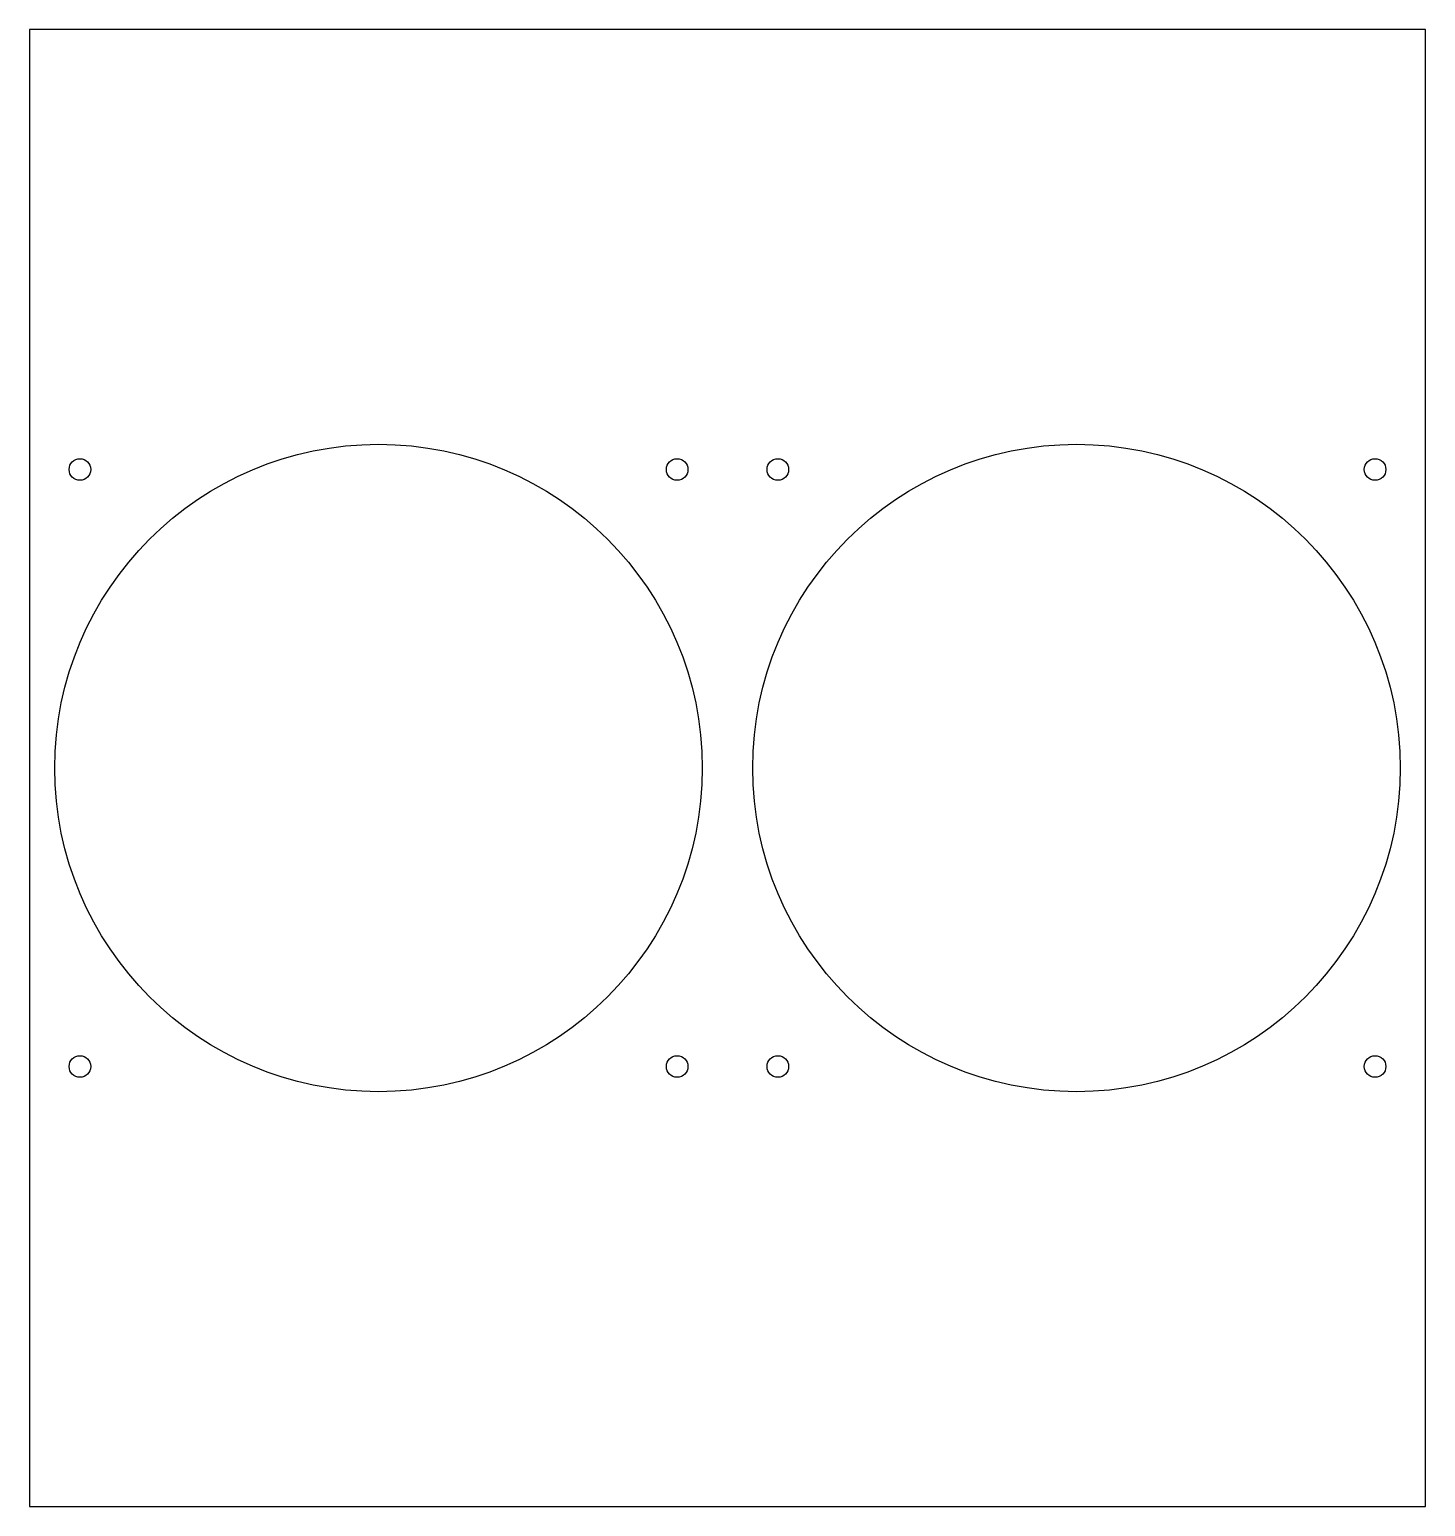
# Model space of a CAD drawing. Header units: millimetres. Extents: x 0 to 291, y 0 to 308.
import ezdxf

# ---------------------------------------------------------------- set-up
doc = ezdxf.new("R2010")
doc.units = ezdxf.units.MM
doc.layers.add('CUT', color=7, linetype='CONTINUOUS')

msp = doc.modelspace()

# ---------------------------------------------------------------- linework, layer by layer
at = {"layer": 'CUT'}
msp.add_lwpolyline([(0, 0), (291, 0), (291, 308), (0, 308)], close=True, dxfattribs=at)
for centre, radius in [((72.75, 154), 67.5), ((218.25, 154), 67.5), ((10.5, 216.25), 2.25), ((135, 216.25), 2.25), ((156, 216.25), 2.25), ((280.5, 216.25), 2.25), ((10.5, 91.75), 2.25), ((135, 91.75), 2.25), ((156, 91.75), 2.25), ((280.5, 91.75), 2.25)]:
    msp.add_circle(centre, radius, dxfattribs=at)

doc.saveas('drawing.dxf')
